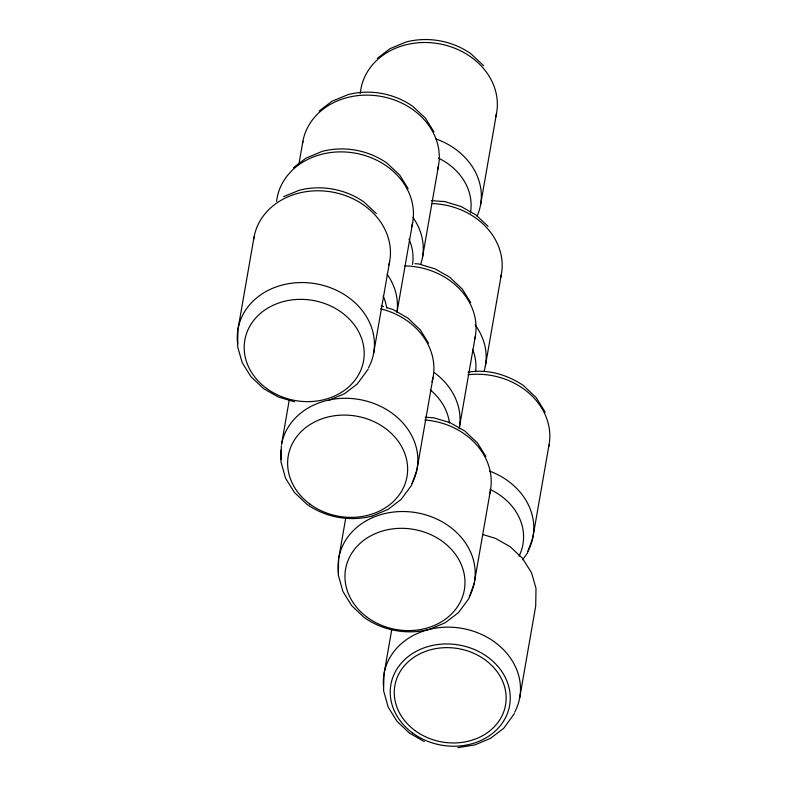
<?xml version="1.0" encoding="UTF-8"?>
<svg xmlns="http://www.w3.org/2000/svg" width="787" height="787" viewBox="0 0 787 787"><rect width="100%" height="100%" fill="white"/><g stroke="black" fill="none" stroke-linecap="round" stroke-linejoin="round"><path stroke-width="1.18" d="M237.91 330.009L237.684 346.9L242.13 362.512L250.896 376.658L263.625 388.65L278.234 396.953L294.643 401.862M281.343 445.737L280.959 461.792L285.573 478.25L294.338 492.396L307.058 504.388C325.739 517.472 349.723 521.811 371.808 516.174M338.676 558.977L338.282 575.031L342.906 591.49L351.671 605.636L364.027 617.372M383.958 674.607L383.574 690.652L388.188 707.11L396.953 721.256L409.309 732.992M238.077 328.641L254.093 236.877M298.912 164.158L302.916 141.217M289.311 399.698L281.52 444.38A68.882 58.1 9.9 0 1 368.621 401.695A68.882 58.1 9.9 0 1 412.014 483.425M360.161 93.427L360.997 88.597A68.882 58.1 9.9 0 1 441.389 44.21A68.882 58.1 9.9 0 1 495.78 116.692M373.618 353.333L389.634 261.559M338.843 557.619L345.798 517.777M397.032 312.016L412.634 222.672M422.442 257.674L438.457 165.909M417.061 469.062L433.076 377.298M384.135 673.239L391.719 629.777M480.523 205.043L496.548 113.279M475.23 336.669L459.215 428.433A68.882 58.1 9.9 0 0 434.493 372.782M485.353 366.103L501.368 274.338M474.394 582.301L490.409 490.537M532.986 536.793L549.001 445.029M519.676 697.931L535.691 606.157L536.006 588.381L531.55 572.769L522.381 558.14L510.065 546.631L495.456 538.338L482.559 534.471M416.756 470.4L411.394 485.549L401.213 499.312L387.971 509.445L372.231 516.056M474.089 583.639L468.718 598.789L458.546 612.552L445.294 622.694L429.554 629.305M532.691 538.131L527.32 553.271L522.617 559.754M368.277 369.024L357.19 384.076L344.529 393.716L328.789 400.327M514.334 713.622L503.828 728.172L490.586 738.314L474.846 744.925L457.798 747.65M377.347 58.327L390.008 48.686L406.171 41.957C428.256 36.32 452.24 40.668 470.911 53.752L483.641 65.744M319.256 110.957L331.917 101.316L348.08 94.588C370.165 88.941 394.149 93.289 412.831 106.373L425.137 117.883M293.433 167.72L306.094 158.079L322.257 151.35C344.342 145.703 368.326 150.051 386.997 163.135L399.727 175.127L408.109 188.605M283.645 196.661L299.267 190.238C321.352 184.601 345.336 188.949 364.007 202.033L376.324 213.543M468.127 372.212C487.369 368.749 507.369 374.73 523.375 385.492L536.104 397.484L544.486 410.962M429.141 629.423C407.056 635.06 383.062 630.712 364.391 617.628M431.286 200.655L444.724 201.59L461.133 206.509L476.105 215.067L488.048 226.312M414.916 263.675L418.586 263.93L434.995 268.839L449.603 277.132L462.323 289.124L470.705 302.602M425.206 417.208L433.755 417.799L450.174 422.708L464.773 431.01L477.502 443.002L485.884 456.47M381.115 305.966L383.466 306.664M386.978 307.717L392.841 309.468L407.814 318.027L420.169 329.753L428.551 343.23M409.683 733.248L424.282 741.551M425.551 118.365L433.932 131.842M544.87 411.631L545.135 412.358M380.564 308.819A68.882 58.1 9.9 0 1 432.004 381.843M281.087 459.588A68.882 58.1 9.9 0 1 280.802 450.174M438.644 158.207A60.274 50.84 9.9 0 1 470.4 213.011M436.096 138.984A68.882 58.1 9.9 0 1 477.03 216.238M432.23 203.587A68.882 58.1 9.9 0 1 500.611 277.742M475.151 324.883A68.882 58.1 9.9 0 1 484.28 370.647M472.79 349.743A60.274 50.84 9.9 0 1 475.594 371.68M302.542 143.519A68.882 58.1 9.9 0 1 381.941 96.565A68.882 58.1 9.9 0 1 437.7 169.313M412.929 217.409A68.882 58.1 9.9 0 1 420.671 264.462M408.994 239.189A60.274 50.84 9.9 0 1 412.516 264.452M490.026 489.435A60.274 50.84 9.9 0 1 518.997 556.242M468.009 374.779A68.882 58.1 9.9 0 1 548.529 447.301M489.681 471.147A68.882 58.1 9.9 0 1 527.939 551.156M383.466 686.107A68.882 58.1 9.9 0 1 463.838 628.715A68.882 58.1 9.9 0 1 514.629 712.294M404.892 265.888A68.882 58.1 9.9 0 1 474.472 340.073M430.194 389.831A60.274 50.84 9.9 0 1 449.456 423.081M276.571 201.442A68.882 58.1 9.9 0 1 356.127 153.327A68.882 58.1 9.9 0 1 411.562 227.207M387.106 274.171A68.882 58.1 9.9 0 1 396.982 312.144M383.171 295.951A60.274 50.84 9.9 0 1 386.712 307.983M338.42 572.828A68.882 58.1 9.9 0 1 417.199 512.839A68.882 58.1 9.9 0 1 469.337 596.674M424.882 419.992A68.882 58.1 9.9 0 1 489.652 493.951M253.729 239.169A68.882 58.1 9.9 0 1 333.127 192.225A68.882 58.1 9.9 0 1 388.876 264.973M237.644 343.85A68.882 58.1 9.9 0 1 316.433 283.861A68.882 58.1 9.9 0 1 368.572 367.696M309.96 504.113A60.274 50.84 9.9 0 0 406.928 477.02A60.274 50.84 9.9 0 0 325.995 417.533A60.274 50.84 9.9 0 0 309.96 504.113M412.575 732.972A60.274 50.84 9.9 0 0 509.543 705.89A60.274 50.84 9.9 0 0 428.61 646.393A60.274 50.84 9.9 0 0 412.575 732.972M415.103 730.621A56.182 47.377 9.9 0 0 505.48 705.368A56.182 47.377 9.9 0 0 430.046 649.924A56.182 47.377 9.9 0 0 415.103 730.621M367.293 617.352A60.274 50.84 9.9 0 0 464.261 590.27A60.274 50.84 9.9 0 0 383.328 530.772A60.274 50.84 9.9 0 0 367.293 617.352M266.527 388.385A60.274 50.84 9.9 0 0 363.486 361.292A60.274 50.84 9.9 0 0 282.563 301.805A60.274 50.84 9.9 0 0 266.527 388.385"/></g></svg>
